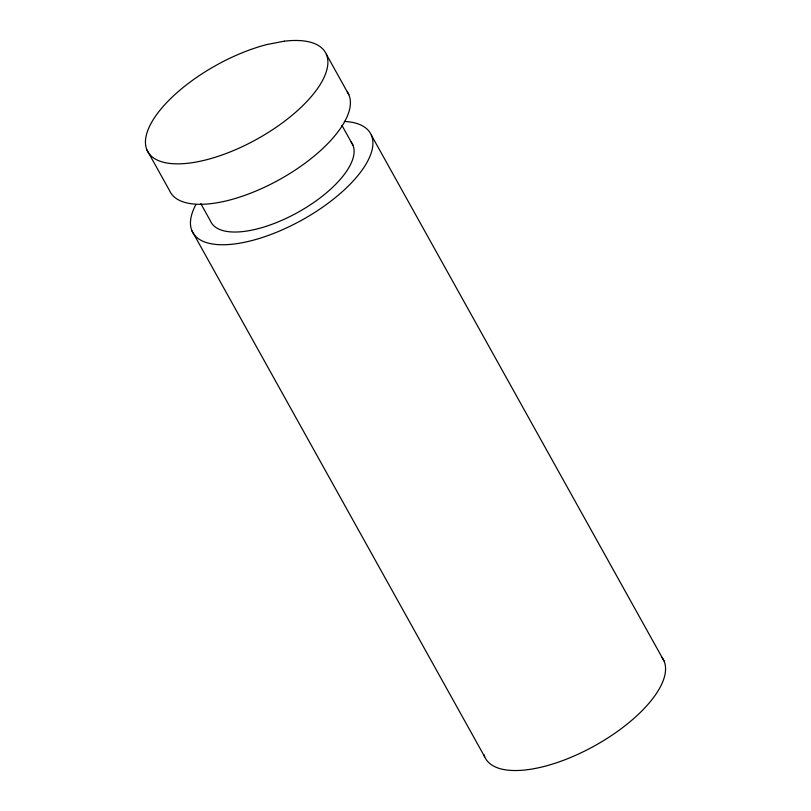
<?xml version="1.0" encoding="UTF-8"?>
<svg xmlns="http://www.w3.org/2000/svg" width="811" height="811" viewBox="0 0 811 811"><rect width="100%" height="100%" fill="white"/><g stroke="black" fill="none" stroke-linecap="round" stroke-linejoin="round"><path stroke-width="1.22" d="M326.336 54.266L348.852 94.715M371.367 135.163L664.016 660.945M341.918 125.36L352.866 145.037M200.773 203.571L210.505 221.068A80.755 33.484 -29.1 0 0 298.712 211.904A80.755 33.484 -29.1 0 0 351.082 142.016M146.984 150.055L169.499 190.494A101.74 42.192 -29.1 0 0 279.46 179.606A101.74 42.192 -29.1 0 0 347.26 91.815M192.014 230.942L484.664 756.734M661.766 657.143A101.74 42.192 -29.1 0 1 593.459 746.475A101.74 42.192 -29.1 0 1 483.903 754.635M344.371 121.437A101.74 42.192 -29.1 0 1 355.877 177.964A101.74 42.192 -29.1 0 1 239.184 243.28A101.74 42.192 -29.1 0 1 195.927 204.524M284.205 41.209L266.971 44.524A101.74 42.192 -29.1 0 0 146.041 147.217A101.74 42.192 -29.1 0 0 285.817 120.292A101.74 42.192 -29.1 0 0 284.205 41.209"/></g></svg>
